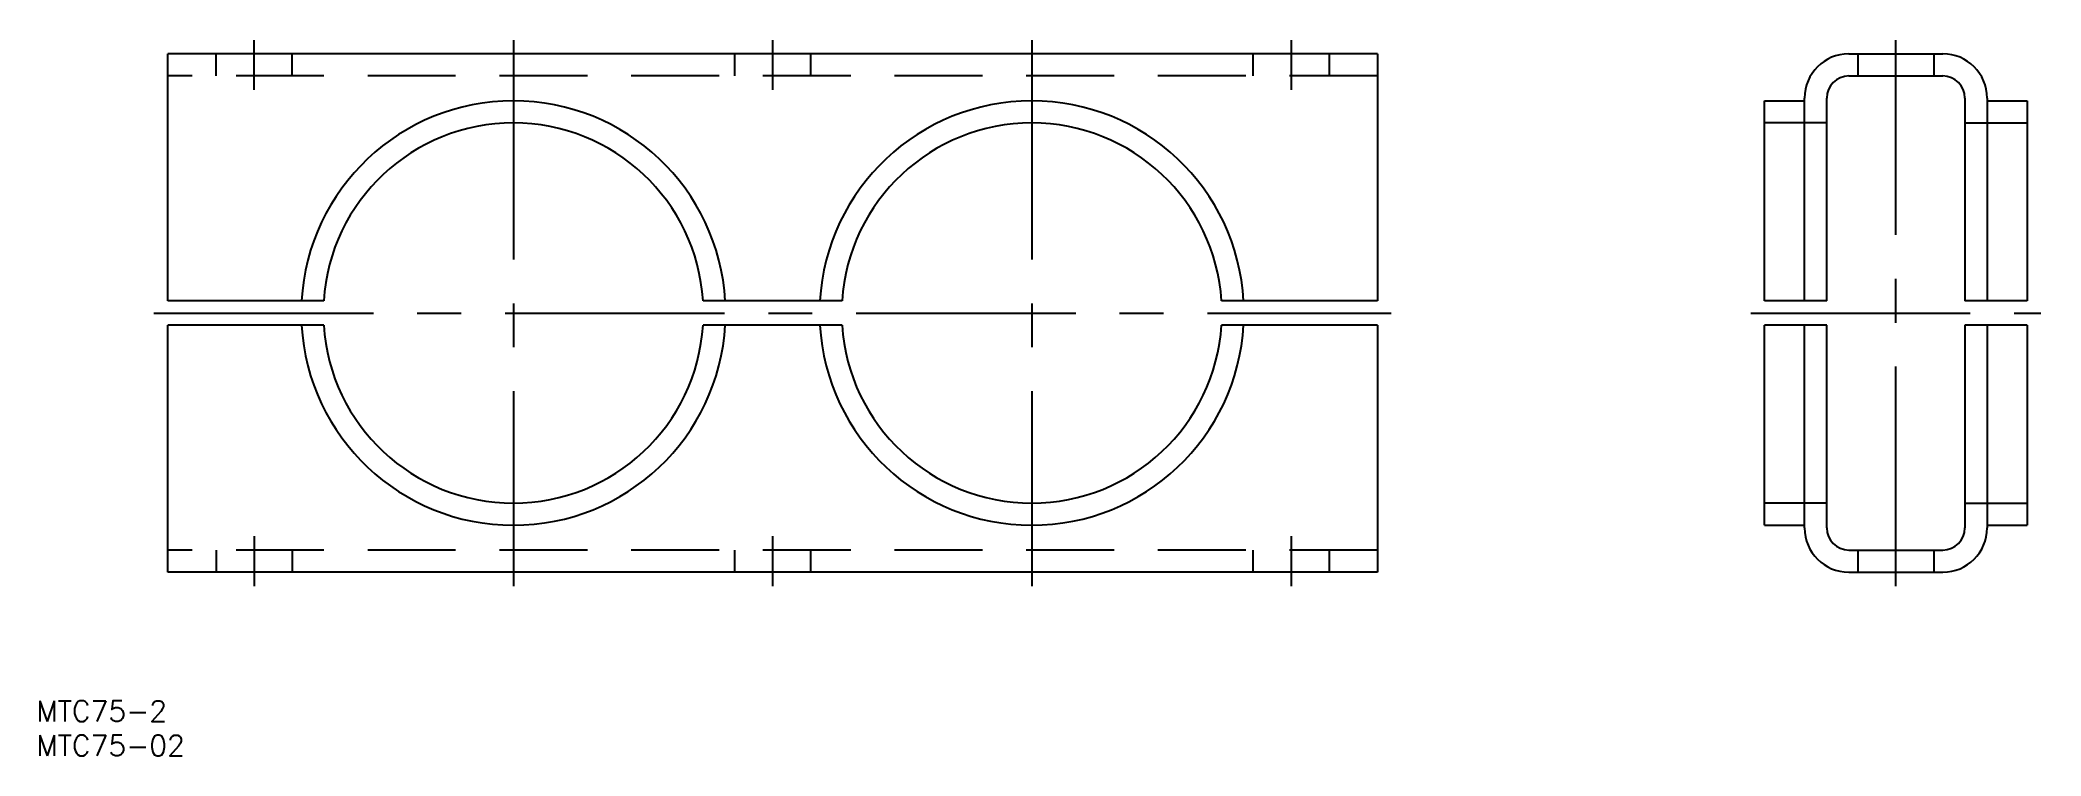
# Model space of a CAD drawing. Extents: x -68 to 221, y -64 to 40.
import ezdxf

# ---------------------------------------------------------------- set-up
doc = ezdxf.new("R2010")
doc.units = 0
doc.linetypes.add('CENTER', pattern=[50.8, 31.75, -6.35, 6.35, -6.35])
doc.linetypes.add('DASHED', pattern=[19.05, 12.7, -6.35])
doc.layers.get('0').update_dxf_attribs({"linetype": 'CONTINUOUS'})
doc.layers.add('CENTER', color=1, linetype='CENTER')
doc.styles.get("Standard").update_dxf_attribs({"font": 'txt.shx', "height": 3, "bigfont": 'bigfont.shx'})

msp = doc.modelspace()

# ---------------------------------------------------------------- linework, layer by layer
at = {"color": 7, "linetype": 'CONTINUOUS'}
for p, q in [((125, 37.5), (-50, 37.5)), ((-50, 1.75), (-50, 37.5)), ((125, 37.5), (125, 1.75)), ((193.2, 37.5), (206.8, 37.5)), ((193.2, 34.3), (206.8, 34.3)), ((181, 1.75), (181, 30.7)), ((181, 30.7), (186.8, 30.7)), ((186.8, 1.75), (186.8, 31.1)), ((190, 1.75), (190, 31.1)), ((210, 31.1), (210, 1.75)), ((213.2, 31.1), (213.2, 1.75)), ((213.2, 30.7), (219, 30.7)), ((219, 30.7), (219, 1.75)), ((-27.44, 1.75), (-50, 1.75)), ((47.56, 1.75), (27.44, 1.75)), ((125, 1.75), (102.44, 1.75)), ((190, 1.75), (181, 1.75)), ((219, 1.75), (210, 1.75)), ((-50, -37.5), (-50, -1.75)), ((-27.44, -1.75), (-50, -1.75)), ((47.56, -1.75), (27.44, -1.75)), ((125, -1.75), (102.44, -1.75)), ((125, -1.75), (125, -37.5)), ((190, -1.75), (181, -1.75)), ((181, -30.7), (181, -1.75)), ((186.8, -31.1), (186.8, -1.75)), ((190, -31.1), (190, -1.75)), ((210, -1.75), (210, -31.1)), ((219, -1.75), (210, -1.75)), ((213.2, -1.75), (213.2, -31.1)), ((219, -1.75), (219, -30.7)), ((181, -30.7), (186.8, -30.7)), ((213.2, -30.7), (219, -30.7)), ((193.2, -34.3), (206.8, -34.3)), ((125, -37.5), (-50, -37.5)), ((193.2, -37.5), (206.8, -37.5))]:
    msp.add_line(p, q, dxfattribs=at)
at = {"color": 3, "linetype": 'DASHED'}
for p, q in [((-43, 34.3), (-43, 37.5)), ((-32, 34.3), (-32, 37.5)), ((32, 37.5), (32, 34.3)), ((43, 37.5), (43, 34.3)), ((107, 37.5), (107, 34.3)), ((118, 37.5), (118, 34.3)), ((194.5, 37.5), (194.5, 34.3)), ((205.5, 37.5), (205.5, 34.3)), ((125, 34.3), (-50, 34.3)), ((190, 27.5), (181, 27.5)), ((210, 27.5), (219, 27.5)), ((190, -27.5), (181, -27.5)), ((210, -27.5), (219, -27.5)), ((125, -34.3), (-50, -34.3)), ((-43, -34.3), (-43, -37.5)), ((-32, -34.3), (-32, -37.5)), ((32, -34.3), (32, -37.5)), ((43, -34.3), (43, -37.5)), ((107, -34.3), (107, -37.5)), ((118, -34.3), (118, -37.5)), ((194.5, -34.3), (194.5, -37.5)), ((205.5, -34.3), (205.5, -37.5))]:
    msp.add_line(p, q, dxfattribs=at)
at = {"color": 7, "linetype": 'CONTINUOUS'}
for centre, radius, start, end in [((193.2, 31.1), 6.4, 90, 180), ((206.8, 31.1), 6.4, 360, 90), ((193.2, 31.1), 3.2, 90, 180), ((206.8, 31.1), 3.2, 360, 90), ((0, 0), 30.7, 3.2678, 176.7322), ((75, 0), 30.7, 3.2678, 176.7322), ((0, 0), 27.5, 3.6486, 176.3514), ((75, 0), 27.5, 3.6486, 176.3514), ((0, 0), 30.7, 183.2678, 356.7322), ((0, 0), 27.5, 183.6486, 356.3514), ((75, 0), 30.7, 183.2678, 356.7322), ((75, 0), 27.5, 183.6486, 356.3514), ((193.2, -31.1), 6.4, 180, 270), ((193.2, -31.1), 3.2, 180, 270), ((206.8, -31.1), 3.2, 270, 0), ((206.8, -31.1), 6.4, 270, 0)]:
    msp.add_arc(centre, radius, start, end, dxfattribs=at)
at = {"layer": 'CENTER', "color": 1, "linetype": 'CENTER'}
for p, q in [((-37.5, 32.3), (-37.5, 39.5)), ((0, 39.5), (0, -39.5)), ((37.5, 39.5), (37.5, 32.3)), ((75, 39.5), (75, -39.5)), ((112.5, 39.5), (112.5, 32.3)), ((200, -39.5), (200, 39.5)), ((-52, 0), (127, 0)), ((179, 0), (221, 0)), ((-37.5, -32.3), (-37.5, -39.5)), ((37.5, -32.3), (37.5, -39.5)), ((112.5, -32.3), (112.5, -39.5))]:
    msp.add_line(p, q, dxfattribs=at)

# ---------------------------------------------------------------- texts
at = {"color": 7, "linetype": 'CONTINUOUS'}
for s, p in [('MTC75-2', (-69, -59.09)), ('MTC75-02', (-69, -64.09))]:
    msp.add_text(s, height=3, dxfattribs=at).set_placement(p)

doc.saveas('drawing.dxf')
